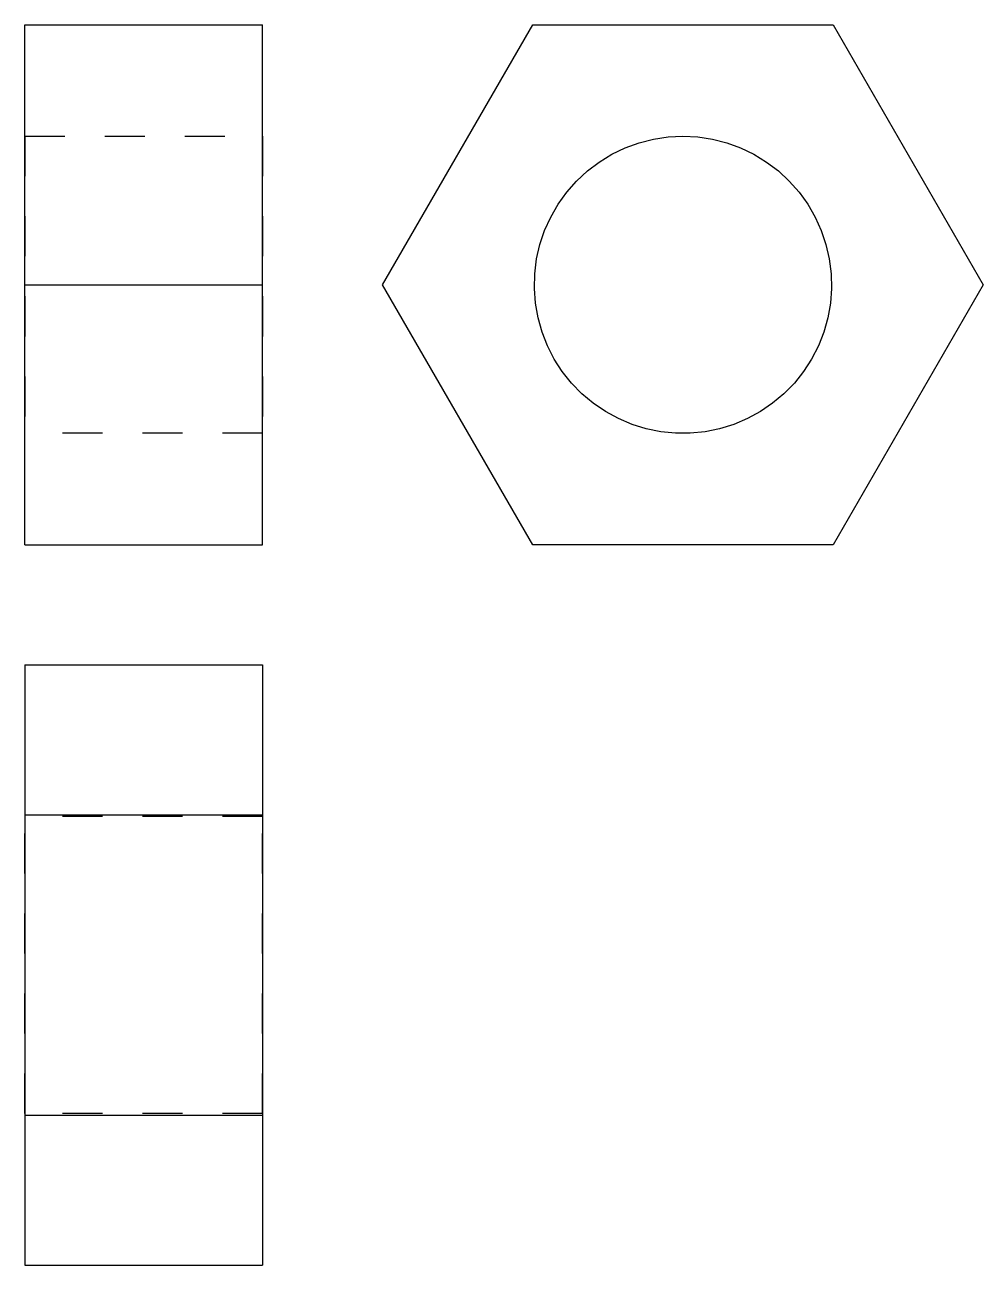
# Model space of a CAD drawing. Extents: x 0 to 2.39, y 0 to 3.1.
import ezdxf

# ---------------------------------------------------------------- set-up
doc = ezdxf.new("R2010")
doc.units = 0
doc.linetypes.add('HIDDEN', pattern=[0.075, 0.050025, -0.024975])
for name, color, linetype in [('FRONT', 7, 'CONTINUOUS'), ('FRONT_HID', 7, 'HIDDEN'), ('LEFT', 7, 'CONTINUOUS'), ('TOP', 7, 'CONTINUOUS'), ('TOP_HID', 7, 'HIDDEN')]:
    doc.layers.add(name, color=color, linetype=linetype)

msp = doc.modelspace()

# ---------------------------------------------------------------- linework, layer by layer
at = {"layer": 'FRONT'}
for p, q in [((0, 3.099037), (0.593846, 3.099037)), ((0, 2.449518), (0, 3.099037)), ((0.593846, 2.449518), (0.593846, 3.099037)), ((0, 2.449518), (0.593846, 2.449518)), ((0, 1.799999), (0, 2.449518)), ((0.593846, 1.799999), (0.593846, 2.449518)), ((0, 1.799999), (0.593846, 1.799999))]:
    msp.add_line(p, q, dxfattribs=at)
at = {"layer": 'FRONT_HID', "linetype": 'HIDDEN'}
for p, q in [((0, 2.820672), (0, 2.078364)), ((0, 2.078364), (0, 2.820672)), ((0, 2.820672), (0.593846, 2.820672)), ((0.593846, 2.820672), (0.593846, 2.078364)), ((0.593846, 2.078364), (0.593846, 2.820672)), ((0.593846, 2.078364), (0, 2.078364))]:
    msp.add_line(p, q, dxfattribs=at)
at = {"layer": 'LEFT'}
for p, q in [((0.893846, 2.449518), (1.268845, 3.099037)), ((1.268845, 3.099037), (2.018846, 3.099037)), ((2.018846, 3.099037), (2.393845, 2.449518)), ((1.606891, 2.818828), (1.643846, 2.820672)), ((1.643846, 2.820672), (1.6808, 2.818828)), ((1.46634, 2.775473), (1.499676, 2.791528)), ((1.499676, 2.791528), (1.534446, 2.804183)), ((1.534446, 2.804183), (1.570303, 2.813313)), ((1.570303, 2.813313), (1.606891, 2.818828)), ((1.6808, 2.818828), (1.717388, 2.813313)), ((1.717388, 2.813313), (1.753245, 2.804183)), ((1.753245, 2.804183), (1.788015, 2.791528)), ((1.788015, 2.791528), (1.821351, 2.775473)), ((1.434767, 2.75618), (1.46634, 2.775473)), ((1.821351, 2.775473), (1.852924, 2.75618)), ((1.378149, 2.708671), (1.405272, 2.733838)), ((1.405272, 2.733838), (1.434767, 2.75618)), ((1.852924, 2.75618), (1.882419, 2.733838)), ((1.882419, 2.733838), (1.909542, 2.708671)), ((1.353666, 2.680929), (1.378149, 2.708671)), ((1.909542, 2.708671), (1.934025, 2.680929)), ((1.332067, 2.650886), (1.353666, 2.680929)), ((1.934025, 2.680929), (1.955624, 2.650886)), ((1.313566, 2.618843), (1.332067, 2.650886)), ((1.955624, 2.650886), (1.974125, 2.618843)), ((1.298348, 2.585116), (1.313566, 2.618843)), ((1.974125, 2.618843), (1.989343, 2.585116)), ((1.286564, 2.550042), (1.298348, 2.585116)), ((1.989343, 2.585116), (2.001127, 2.550042)), ((1.27833, 2.513968), (1.286564, 2.550042)), ((2.001127, 2.550042), (2.009361, 2.513968)), ((1.27373, 2.477255), (1.27833, 2.513968)), ((2.009361, 2.513968), (2.013961, 2.477255)), ((1.268845, 1.799999), (0.893846, 2.449518)), ((1.272807, 2.440265), (1.27373, 2.477255)), ((2.013961, 2.477255), (2.014884, 2.440265)), ((2.393845, 2.449518), (2.018846, 1.799999)), ((1.275572, 2.403368), (1.272807, 2.440265)), ((2.014884, 2.440265), (2.012119, 2.403368)), ((1.281997, 2.366929), (1.275572, 2.403368)), ((2.012119, 2.403368), (2.005694, 2.366929)), ((1.292019, 2.331311), (1.281997, 2.366929)), ((2.005694, 2.366929), (1.995672, 2.331311)), ((1.305537, 2.296867), (1.292019, 2.331311)), ((1.995672, 2.331311), (1.982154, 2.296867)), ((1.322417, 2.263941), (1.305537, 2.296867)), ((1.982154, 2.296867), (1.965274, 2.263941)), ((1.342492, 2.23286), (1.322417, 2.263941)), ((1.965274, 2.263941), (1.945199, 2.23286)), ((1.365561, 2.203931), (1.342492, 2.23286)), ((1.945199, 2.23286), (1.92213, 2.203931)), ((1.391397, 2.177443), (1.365561, 2.203931)), ((1.92213, 2.203931), (1.896294, 2.177443)), ((1.419741, 2.153659), (1.391397, 2.177443)), ((1.896294, 2.177443), (1.86795, 2.153659)), ((1.450313, 2.132816), (1.419741, 2.153659)), ((1.86795, 2.153659), (1.837378, 2.132816)), ((1.482808, 2.11512), (1.450313, 2.132816)), ((1.516903, 2.100748), (1.482808, 2.11512)), ((1.804883, 2.11512), (1.770788, 2.100748)), ((1.837378, 2.132816), (1.804883, 2.11512)), ((1.552261, 2.089842), (1.516903, 2.100748)), ((1.588528, 2.08251), (1.552261, 2.089842)), ((1.625345, 2.078826), (1.588528, 2.08251)), ((1.662346, 2.078826), (1.625345, 2.078826)), ((1.699163, 2.08251), (1.662346, 2.078826)), ((1.73543, 2.089842), (1.699163, 2.08251)), ((1.770788, 2.100748), (1.73543, 2.089842)), ((2.018846, 1.799999), (1.268845, 1.799999))]:
    msp.add_line(p, q, dxfattribs=at)
at = {"layer": 'TOP'}
for p, q in [((0, 1.499999), (0.593846, 1.499999)), ((0, 1.499999), (0, 1.125)), ((0.593846, 1.499999), (0.593846, 1.125)), ((0, 1.125), (0.593846, 1.125)), ((0, 1.125), (0, 0.374999)), ((0.593846, 1.125), (0.593846, 0.374999)), ((0, 0.374999), (0.593846, 0.374999)), ((0, 0.374999), (0, 0)), ((0.593846, 0.374999), (0.593846, 0)), ((0, 0), (0.593846, 0))]:
    msp.add_line(p, q, dxfattribs=at)
at = {"layer": 'TOP_HID', "linetype": 'HIDDEN'}
for p, q in [((0, 0.378846), (0, 1.121153)), ((0, 1.121153), (0, 0.75)), ((0.593846, 1.121153), (0, 1.121153)), ((0.593846, 0.378846), (0.593846, 1.121153)), ((0.593846, 1.121153), (0.593846, 0.75)), ((0, 0.75), (0, 0.378846)), ((0.593846, 0.75), (0.593846, 0.378846)), ((0.593846, 0.378846), (0, 0.378846))]:
    msp.add_line(p, q, dxfattribs=at)

doc.saveas('drawing.dxf')
